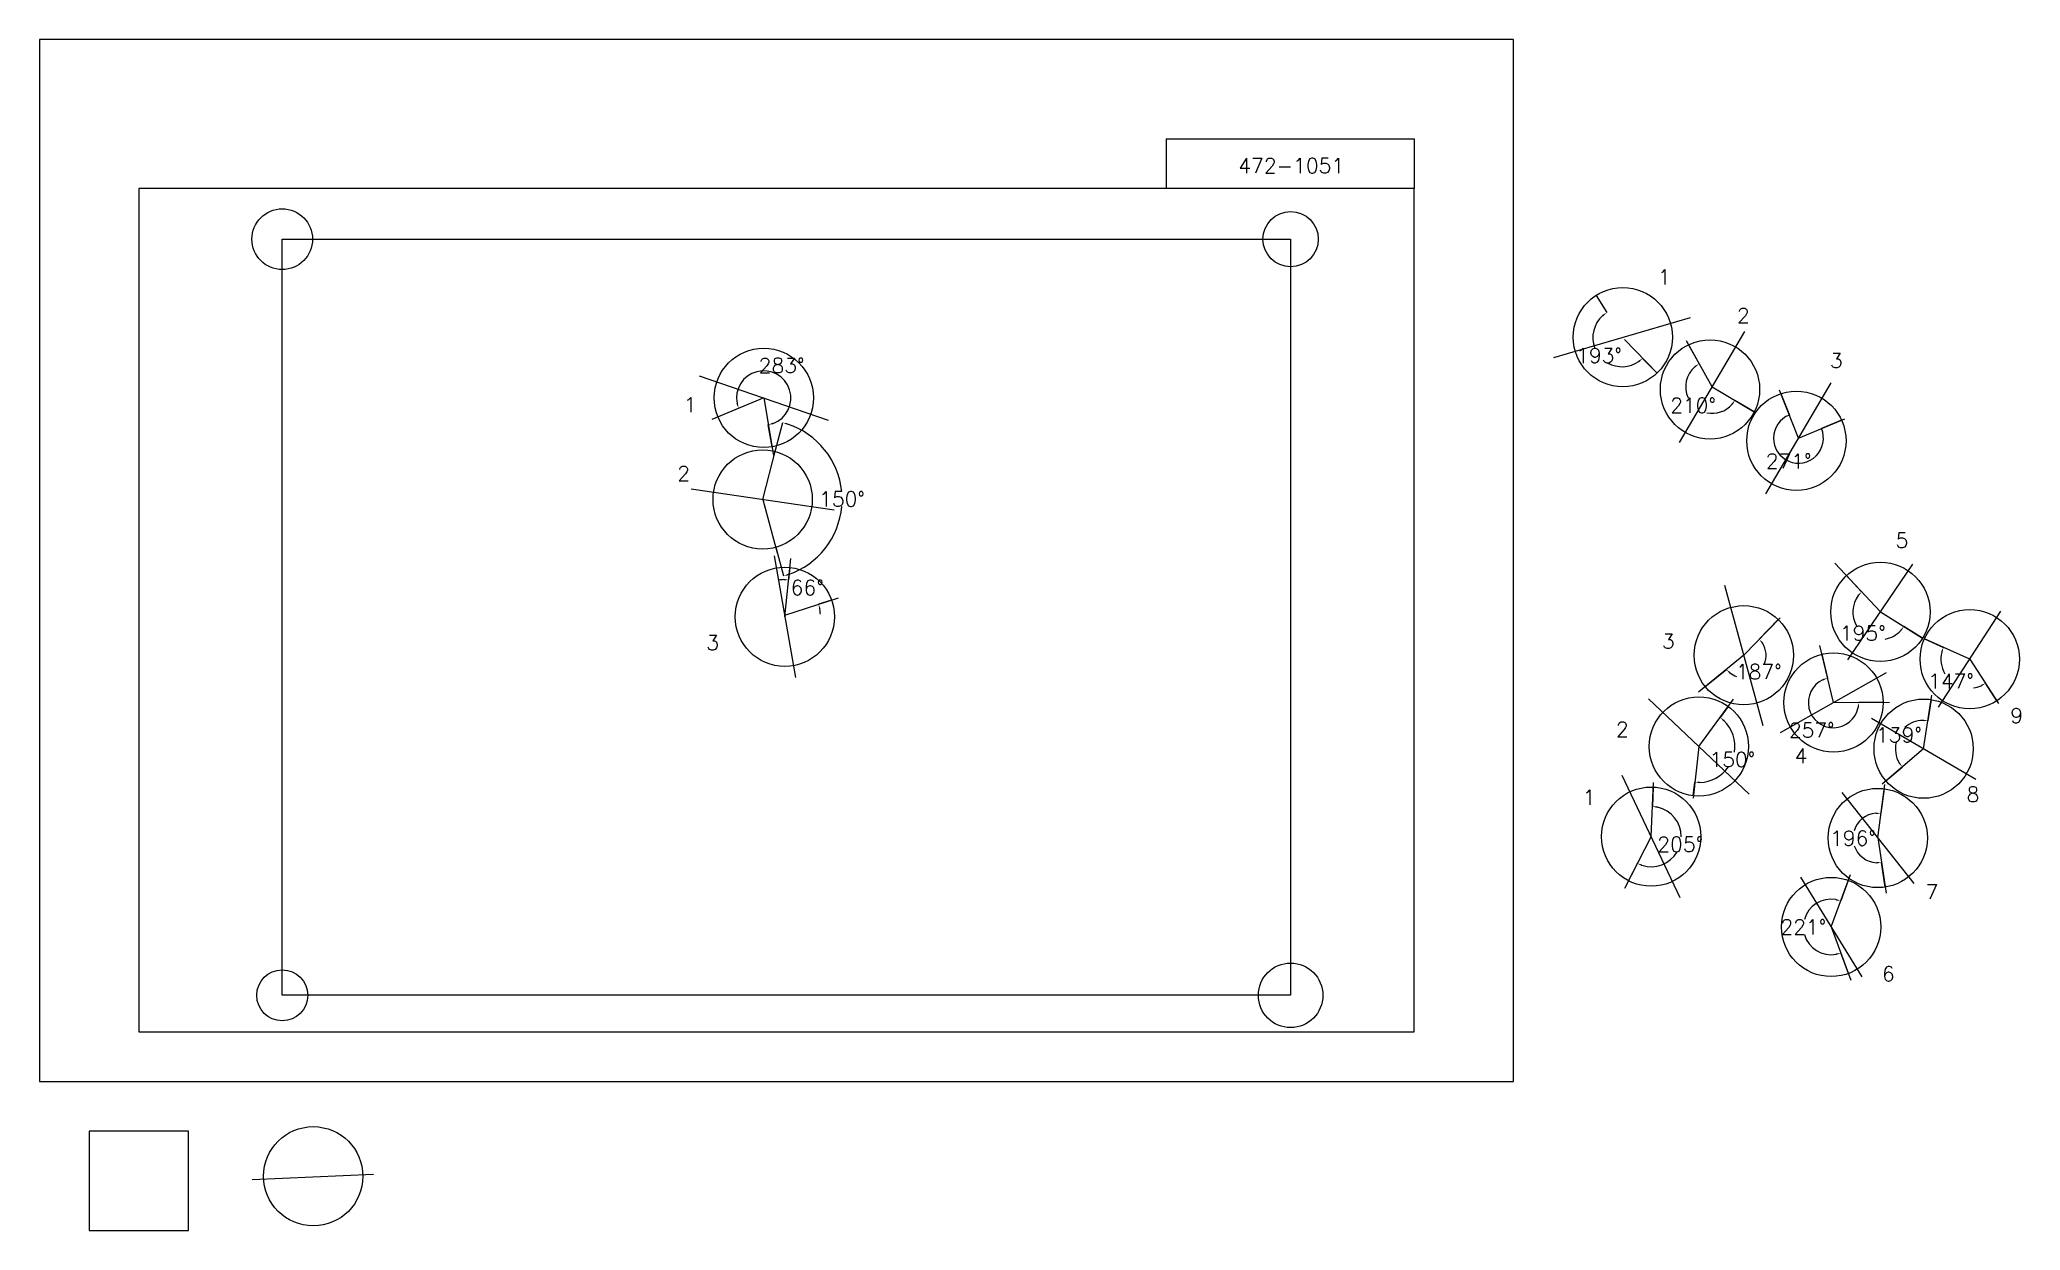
# Model space of a CAD drawing. Extents: x 0 to 1995680, y -150000 to 1050000.
import ezdxf

# ---------------------------------------------------------------- set-up
doc = ezdxf.new("R2010")
doc.units = 0
doc.header["$MEASUREMENT"] = 0
doc.layers.get('0').update_dxf_attribs({"linetype": 'CONTINUOUS'})
doc.layers.get('Defpoints').update_dxf_attribs({"linetype": 'CONTINUOUS'})
for name, color, linetype in [('_0-0_', 7, 'CONTINUOUS'), ('_0-1_V-nasSTD', 7, 'CONTINUOUS'), ('_0-2_番号', 7, 'CONTINUOUS'), ('ADD_LINE', 7, 'CONTINUOUS'), ('文字', 7, 'CONTINUOUS')]:
    doc.layers.add(name, color=color, linetype=linetype)
doc.layers.add('位置合わせ用', color=7, linetype='CONTINUOUS', plot=False)
doc.styles.get("Standard").update_dxf_attribs({"font": 'txt', "height": 15000, "bigfont": 'bigfont.shx'})
doc.dimstyles.get("Standard").update_dxf_attribs({"dimtxt": 0.18, "dimasz": 0.18, "dimexe": 0.18, "dimexo": 0.0625, "dimgap": 0.09, "dimtad": 0, "dimtih": 1, "dimtoh": 1, "dimdec": 4, "dimzin": 0, "dimdsep": 46, "dimtxsty": 'Standard', "dimcen": 0.09, "dimadec": 0, "dimazin": 0, "dimtfac": 1, "dimtdec": 4, "dimtofl": 0, "dimtmove": 0, "dimatfit": 3, "dimfxl": 1, "dimtolj": 1, "dimtzin": 0, "dimarcsym": 0})
picture_1 = doc.add_image_def('image1.jpg', size_in_pixel=(800, 600))

# ---------------------------------------------------------------- blocks, each defined once
blk = doc.blocks.new('-000-CCURVE_ORG002')
at = {"layer": '_0-0_', "color": 5, "linetype": 'Continuous'}
for p, q in [((30, -10), (10, -10)), ((10, -10), (10, -30)), ((30, -30), (30, -10)), ((10, -30), (30, -30))]:
    blk.add_line(p, q, dxfattribs=at)
blk = doc.blocks.new('-008-$$ATRU$$11$$背景色$$色$$0_0_0')
at = {"layer": '_0-2_番号'}
blk.add_blockref('-000-CCURVE_ORG002', (0, 0), dxfattribs=at)
blk = doc.blocks.new('*D27')
at = {"color": 0, "linetype": 'Continuous', "lineweight": -2}
for p, q in [((1568104, 792245), (1578880, 774840)), ((1629640, 714000), (1615070, 728792))]:
    blk.add_line(p, q, dxfattribs=at)
for start, end in [(131.496881, 201.309321), (240.743794, 304.832348)]:
    blk.add_arc((1594392, 749786), 29468, start, end, dxfattribs=at)
at = {"color": 0}
for points in [[(1575365, 771189), (1574370, 772526), (1578880, 774841)], [(1611756, 724957), (1610691, 726240), (1615070, 728792)]]:
    blk.add_solid(points, dxfattribs=at)
at = {"layer": 'Defpoints', "color": 0}
for p in [(1568104, 792245), (1565088, 746690), (1594392, 749786), (1629640, 714000)]:
    blk.add_point(p, dxfattribs=at)
at = {"color": 0, "linetype": 'Continuous', "insert": (1571223, 731578), "char_height": 15000, "attachment_point": 5}
blk.add_mtext('\\A1;193%%d', dxfattribs=at)
blk = doc.blocks.new('*D28')
at = {"color": 0, "linetype": 'Continuous', "lineweight": -2}
for p, q in [((1661270, 742552), (1672046, 723311)), ((1727583, 674939), (1708054, 686470))]:
    blk.add_line(p, q, dxfattribs=at)
for start, end in [(130.005432, 204.698825), (258.553097, 318.68482)]:
    blk.add_arc((1685082, 700035), 26678, start, end, dxfattribs=at)
at = {"color": 0}
for points in [[(1668405, 719784), (1667458, 721156), (1672046, 723311)], [(1705795, 681933), (1704445, 682911), (1708054, 686470)]]:
    blk.add_solid(points, dxfattribs=at)
at = {"layer": 'Defpoints', "color": 0}
for p in [(1661270, 742552), (1685082, 700035), (1658755, 695717), (1727583, 674939)]:
    blk.add_point(p, dxfattribs=at)
at = {"color": 0, "linetype": 'Continuous', "insert": (1666003, 681387), "char_height": 15000, "attachment_point": 5}
blk.add_mtext('\\A1;210%%d', dxfattribs=at)
blk = doc.blocks.new('*D31')
at = {"layer": 'ADD_LINE', "color": 0, "linetype": 'Continuous', "lineweight": -2}
for p, q in [((1754468, 693292), (1762933, 671691)), ((1815520, 666412), (1795295, 657972))]:
    blk.add_line(p, q, dxfattribs=at)
blk.add_arc((1772102, 648293), 25131, 111.399612, 22.651687, dxfattribs=at)
at = {"layer": 'ADD_LINE', "color": 0}
for points in [[(1762933, 671691), (1762933, 671692), (1762933, 671692)], [(1795295, 657972), (1795295, 657972), (1795295, 657972)]]:
    blk.add_solid(points, dxfattribs=at)
at = {"layer": 'Defpoints', "color": 0}
for p in [(1754468, 693293), (1815520, 666412), (1772102, 648293), (1781612, 625030)]:
    blk.add_point(p, dxfattribs=at)
at = {"layer": 'ADD_LINE', "color": 0, "linetype": 'Continuous', "insert": (1762293, 625154), "char_height": 15000, "attachment_point": 5}
blk.add_mtext('\\A1;271%%d', dxfattribs=at)
blk = doc.blocks.new('*D491')
at = {"color": 0, "linetype": 'Continuous', "lineweight": -2}
for p, q in [((1751739, 465489), (1732627, 445749)), ((1678130, 398067), (1699469, 415377))]:
    blk.add_line(p, q, dxfattribs=at)
for start, end in [(336.144896, 33.182037), (231.794704, 251.124092)]:
    blk.add_arc((1716960, 429566), 22524, start, end, dxfattribs=at)
at = {"color": 0}
for points in [[(1736454, 442424), (1735169, 441363), (1732627, 445749)], [(1703615, 412461), (1702445, 411274), (1699469, 415377)]]:
    blk.add_solid(points, dxfattribs=at)
at = {"layer": 'Defpoints', "color": 0}
for p in [(1751739, 465489), (1716960, 429566), (1721390, 407483), (1678130, 398067)]:
    blk.add_point(p, dxfattribs=at)
at = {"color": 0, "linetype": 'Continuous', "insert": (1732174, 412957), "char_height": 15000, "attachment_point": 5}
blk.add_mtext('\\A1;187%%d', dxfattribs=at)
blk = doc.blocks.new('*D492')
at = {"color": 0, "linetype": 'Continuous', "lineweight": -2}
for p, q in [((1795756, 430536), (1801502, 406567)), ((1857413, 381914), (1832765, 381914))]:
    blk.add_line(p, q, dxfattribs=at)
blk.add_arc((1807413, 381914), 25352, 114.799968, 348.681771, dxfattribs=at)
at = {"color": 0}
for points in [[(1797052, 404141), (1796506, 405715), (1801502, 406567)], [(1833102, 376856), (1831443, 377020), (1832765, 381914)]]:
    blk.add_solid(points, dxfattribs=at)
at = {"layer": 'Defpoints', "color": 0}
for p in [(1795756, 430536), (1807413, 381914), (1857413, 381914), (1782372, 377953)]:
    blk.add_point(p, dxfattribs=at)
at = {"color": 0, "linetype": 'Continuous', "insert": (1785522, 354154), "char_height": 15000, "attachment_point": 5}
blk.add_mtext('\\A1;257%%d', dxfattribs=at)
blk = doc.blocks.new('*D493')
at = {"color": 0, "linetype": 'Continuous', "lineweight": -2}
for p, q in [((1820530, 509821), (1835711, 493537)), ((1897056, 446799), (1878163, 458576))]:
    blk.add_line(p, q, dxfattribs=at)
for start, end in [(143.334675, 210.101384), (280.106779, 317.720454)]:
    blk.add_arc((1854625, 473248), 27737, start, end, dxfattribs=at)
at = {"color": 0}
for points in [[(1832997, 489256), (1831755, 490367), (1835711, 493537)], [(1875811, 454086), (1874482, 455091), (1878164, 458576)]]:
    blk.add_solid(points, dxfattribs=at)
at = {"layer": 'Defpoints', "color": 0}
for p in [(1820530, 509821), (1828248, 464670), (1854625, 473248), (1897056, 446799)]:
    blk.add_point(p, dxfattribs=at)
at = {"color": 0, "linetype": 'Continuous', "insert": (1836992, 451837), "char_height": 15000, "attachment_point": 5}
blk.add_mtext('\\A1;195%%d', dxfattribs=at)
blk = doc.blocks.new('*D494')
at = {"color": 0, "linetype": 'Continuous', "lineweight": -2}
for p, q in [((1898983, 445985), (1918111, 437442)), ((1972040, 383774), (1960558, 401296))]:
    blk.add_line(p, q, dxfattribs=at)
for start, end in [(165.807401, 210.211074), (277.248647, 293.36074)]:
    blk.add_arc((1944636, 425596), 29051, start, end, dxfattribs=at)
at = {"color": 0}
for points in [[(1917260, 432445), (1915685, 432991), (1918111, 437442)], [(1956551, 398192), (1955761, 399660), (1960558, 401296)]]:
    blk.add_solid(points, dxfattribs=at)
at = {"layer": 'Defpoints', "color": 0}
for p in [(1898983, 445985), (1944636, 425596), (1918315, 413302), (1972040, 383774)]:
    blk.add_point(p, dxfattribs=at)
at = {"color": 0, "linetype": 'Continuous', "insert": (1925802, 403477), "char_height": 15000, "attachment_point": 5}
blk.add_mtext('\\A1;147%%d', dxfattribs=at)
blk = doc.blocks.new('*D495')
at = {"color": 0, "linetype": 'Continuous', "lineweight": -2}
for p, q in [((1905768, 384875), (1902513, 363628)), ((1860169, 302989), (1876517, 316945))]:
    blk.add_line(p, q, dxfattribs=at)
for start, end in [(91.353178, 131.441588), (167.09141, 210.423453)]:
    blk.add_arc((1898196, 335452), 28505, start, end, dxfattribs=at)
at = {"color": 0}
for points in [[(1897470, 363117), (1897577, 364780), (1902513, 363628)], [(1872938, 320534), (1874295, 321501), (1876517, 316945)]]:
    blk.add_solid(points, dxfattribs=at)
at = {"layer": 'Defpoints', "color": 0}
for p in [(1905768, 384875), (1869843, 338388), (1898196, 335452), (1860169, 302988)]:
    blk.add_point(p, dxfattribs=at)
at = {"color": 0, "linetype": 'Continuous', "insert": (1873293, 349320), "char_height": 15000, "attachment_point": 5}
blk.add_mtext('\\A1;139%%d', dxfattribs=at)
blk = doc.blocks.new('*D496')
at = {"color": 0, "linetype": 'Continuous', "lineweight": -2}
for p, q in [((1858455, 295016), (1855197, 270165)), ((1859503, 196014), (1855720, 220790))]:
    blk.add_line(p, q, dxfattribs=at)
for start, end in [(94.038985, 163.131251), (198.141012, 267.174359)]:
    blk.add_arc((1851956, 245440), 24936, start, end, dxfattribs=at)
at = {"color": 0}
for points in [[(1850174, 269482), (1850224, 271148), (1855197, 270165)], [(1850769, 219702), (1850684, 221367), (1855720, 220790)]]:
    blk.add_solid(points, dxfattribs=at)
at = {"layer": 'Defpoints', "color": 0}
for p in [(1858455, 295016), (1830828, 258686), (1851956, 245440), (1859503, 196013)]:
    blk.add_point(p, dxfattribs=at)
at = {"color": 0, "linetype": 'Continuous', "insert": (1827020, 245176), "char_height": 15000, "attachment_point": 5}
blk.add_mtext('\\A1;196%%d', dxfattribs=at)
blk = doc.blocks.new('*D497')
at = {"color": 0, "linetype": 'Continuous', "lineweight": -2}
for p, q in [((1822212, 202729), (1814625, 182023)), ((1822429, 108915), (1814746, 129585))]:
    blk.add_line(p, q, dxfattribs=at)
for start, end in [(80.138657, 164.570745), (195.704123, 280.126128)]:
    blk.add_arc((1805008, 155782), 27948, start, end, dxfattribs=at)
at = {"color": 0}
for points in [[(1809579, 182512), (1810011, 184122), (1814625, 182024)], [(1810141, 127465), (1809703, 129073), (1814746, 129585)]]:
    blk.add_solid(points, dxfattribs=at)
at = {"layer": 'Defpoints', "color": 0}
for p in [(1822212, 202729), (1782577, 172453), (1805008, 155782), (1822429, 108915)]:
    blk.add_point(p, dxfattribs=at)
at = {"color": 0, "linetype": 'Continuous', "insert": (1777061, 155717), "char_height": 15000, "attachment_point": 5}
blk.add_mtext('\\A1;221%%d', dxfattribs=at)
blk = doc.blocks.new('*D498')
at = {"color": 0, "linetype": 'Continuous', "lineweight": -2}
for p, q in [((1625770, 296770), (1624955, 277149)), ((1600772, 202378), (1609775, 219831))]:
    blk.add_line(p, q, dxfattribs=at)
for start, end in [(359.485, 78.175433), (252.157684, 329.799221)]:
    blk.add_arc((1623695, 246814), 30362, start, end, dxfattribs=at)
at = {"color": 0}
for points in [[(1630020, 277358), (1629814, 275704), (1624955, 277149)], [(1614712, 218681), (1614072, 217142), (1609775, 219830)]]:
    blk.add_solid(points, dxfattribs=at)
at = {"layer": 'Defpoints', "color": 0}
for p in [(1625770, 296770), (1623695, 246814), (1643620, 223904), (1600771, 202378)]:
    blk.add_point(p, dxfattribs=at)
at = {"color": 0, "linetype": 'Continuous', "insert": (1653045, 239041), "char_height": 15000, "attachment_point": 5}
blk.add_mtext('\\A1;205%%d', dxfattribs=at)
blk = doc.blocks.new('*D499')
at = {"color": 0, "linetype": 'Continuous', "lineweight": -2}
for p, q in [((1701383, 378009), (1693229, 366905)), ((1666138, 288028), (1667695, 301715))]:
    blk.add_line(p, q, dxfattribs=at)
for start, end in [(350.928401, 45.795102), (271.425062, 325.127142)]:
    blk.add_arc((1671789, 337708), 36225, start, end, dxfattribs=at)
at = {"color": 0}
for points in [[(1697584, 364311), (1696507, 363039), (1693229, 366906)], [(1672727, 302327), (1672653, 300662), (1667695, 301715)]]:
    blk.add_solid(points, dxfattribs=at)
at = {"layer": 'Defpoints', "color": 0}
for p in [(1701383, 378009), (1671789, 337708), (1696760, 311465), (1666138, 288028)]:
    blk.add_point(p, dxfattribs=at)
at = {"color": 0, "linetype": 'Continuous', "insert": (1705518, 324496), "char_height": 15000, "attachment_point": 5}
blk.add_mtext('\\A1;150%%d', dxfattribs=at)
blk = doc.blocks.new('*D639')
at = {"color": 0, "linetype": 'Continuous', "lineweight": -2}
for p, q in [((683367, 669787), (704287, 678446)), ((737949, 639616), (734153, 661937))]:
    blk.add_line(p, q, dxfattribs=at)
blk.add_arc((729566, 688908), 27359, 290.138537, 191.999026, dxfattribs=at)
at = {"color": 0}
for points in [[(702009, 682974), (703601, 683468), (704287, 678445)], [(738771, 664028), (739199, 662417), (734153, 661937)]]:
    blk.add_solid(points, dxfattribs=at)
at = {"layer": 'Defpoints', "color": 0}
for p in [(729566, 688908), (756119, 695495), (683366, 669786), (737949, 639616)]:
    blk.add_point(p, dxfattribs=at)
at = {"color": 0, "linetype": 'Continuous', "insert": (747638, 721605), "char_height": 15000, "attachment_point": 5}
blk.add_mtext('\\A1;283%%d', dxfattribs=at)
blk = doc.blocks.new('*D640')
at = {"color": 0, "linetype": 'Continuous', "lineweight": -2}
for p, q in [((741181, 635007), (748786, 664009)), ((741648, 538401), (749532, 509473))]:
    blk.add_line(p, q, dxfattribs=at)
for start, end in [(5.658387, 71.725472), (288.827558, 354.897091)]:
    blk.add_arc((728500, 586642), 79983, start, end, dxfattribs=at)
at = {"color": 0}
for points in [[(753817, 663390), (753344, 661792), (748786, 664009)], [(754068, 511735), (754556, 510141), (749532, 509473)]]:
    blk.add_solid(points, dxfattribs=at)
at = {"layer": 'Defpoints', "color": 0}
for p in [(741181, 635007), (800819, 620806), (728500, 586642), (741648, 538401)]:
    blk.add_point(p, dxfattribs=at)
at = {"color": 0, "linetype": 'Continuous', "insert": (808482, 587028), "char_height": 15000, "attachment_point": 5}
blk.add_mtext('\\A1;150%%d', dxfattribs=at)
blk = doc.blocks.new('*D641')
at = {"color": 0, "linetype": 'Continuous', "lineweight": -2}
for p, q in [((756026, 518128), (754680, 505579)), ((797990, 485121), (784910, 480935))]:
    blk.add_line(p, q, dxfattribs=at)
for start, end in [(91.903535, 99.92583), (1.699718, 9.722013)]:
    blk.add_arc((750871, 470043), 35740, start, end, dxfattribs=at)
at = {"color": 0}
for points in [[(749653, 504930), (749714, 506595), (754680, 505579)], [(786907, 476276), (785288, 475880), (784910, 480935)]]:
    blk.add_solid(points, dxfattribs=at)
at = {"layer": 'Defpoints', "color": 0}
for p in [(756026, 518128), (778333, 492915), (797990, 485121), (750871, 470043)]:
    blk.add_point(p, dxfattribs=at)
at = {"color": 0, "linetype": 'Continuous', "insert": (773453, 497744), "char_height": 15000, "attachment_point": 5}
blk.add_mtext('\\A1;66%%d', dxfattribs=at)

msp = doc.modelspace()

# ---------------------------------------------------------------- linework, layer by layer
at = {"layer": '_0-1_V-nasSTD', "color": 7, "linetype": 'Continuous'}
for p, q in [((1485000, 1050000), (0, 1050000)), ((0, 1050000), (0, 0)), ((1485000, 1050000), (0, 1050000)), ((0, 1050000), (0, 0)), ((1485000, 0), (1485000, 1050000)), ((1485000, 0), (1485000, 1050000)), ((1135000, 950000), (1135000, 900000)), ((1135000, 950000), (1385000, 950000)), ((1385000, 950000), (1385000, 900000)), ((1385000, 900000), (100000, 900000)), ((100000, 900000), (100000, 50000)), ((1385000, 50000), (1385000, 900000)), ((100000, 50000), (1385000, 50000)), ((0, 0), (1485000, 0)), ((0, 0), (1485000, 0))]:
    msp.add_line(p, q, dxfattribs=at)
at = {"layer": 'ADD_LINE', "color": 1, "linetype": 'Continuous'}
for p, q in [((1525489.26411, 729736.80972), (1663294.76411, 769835.80972)), ((1652183.75, 644122.25), (1717980.25, 755947.75)), ((664620.75, 711199.5), (794510.25, 666617.5)), ((1739204, 592380), (1805000.5, 704205.5)), ((656375.25, 597274.125), (800624.75, 576008.875)), ((740218.25, 529755), (761523.75, 407034)), ((1821877.5, 424988.75), (1887372.5, 521508.25)), ((1697570.25, 500232.75), (1736350.75, 358900.25)), ((1913181.5, 377335.75), (1976091.5, 473855.25)), ((1753929.625, 351651), (1860896.375, 412176)), ((1621047.25, 385691.75), (1722530.75, 289723.25)), ((1845628, 366045.25), (1950765, 304858.75)), ((1652998, 185073.625), (1594392, 308553.375)), ((1815685.75, 291198.75), (1888225.25, 199682.25)), ((1774077.375, 205907.625), (1835939.625, 105656.375)), ((214262.32302, -98799.56876), (336470.78129, -93322.43898))]:
    msp.add_line(p, q, dxfattribs=at)
at = {"layer": 'ADD_LINE', "color": 5, "linetype": 'Continuous'}
for p, q in [((1596753.25, 747633.75), (1629814.8632, 713821.27417)), ((1685082, 700035), (1659184.32722, 746275.9796)), ((1685082, 700035), (1729204.75, 673981.25)), ((729565.5, 688908.5), (677283, 667268.5)), ((729565.5, 688908.5), (739461.5, 630725)), ((1772102.25, 648292.75), (1753088.25, 696812.75)), ((1772102.25, 648292.75), (1818728.75, 667751.25)), ((728500, 586641.5), (741871, 637637)), ((728500, 586641.5), (743200.5, 532703)), ((750871, 468394.5), (756946.5, 527011.5)), ((1854625, 473248.5), (1808849, 522350.5)), ((750871, 470042.81834), (804979, 487357)), ((1716960.5, 429566.5), (1753562.5, 467373)), ((1854625, 473248.5), (1897056.43973, 446799.05913)), ((1807413, 381913.5), (1793639, 439367)), ((1944636.5, 425595.5), (1898982.72033, 445985.01696)), ((1716960.5, 429566.5), (1671317, 392540)), ((1944636.5, 425595.5), (1973774.5, 381126)), ((1671789, 337707.5), (1706795, 385379.5)), ((1807413, 381913.5), (1863954, 382324.5)), ((1898196.5, 335452), (1906453.5, 389349)), ((1671789, 337707.5), (1665848.5, 285484.5)), ((1898196.5, 335452), (1856470.5, 299831.5)), ((1623695, 246813.5), (1625961, 301369)), ((1851955.5, 245440.5), (1859012, 299267)), ((1623695, 246813.5), (1596663, 194414)), ((1851955.5, 245440.5), (1860424, 189982.5)), ((1805008.5, 155782), (1824425, 208767)), ((1805008.5, 155782), (1824967.5, 102086))]:
    msp.add_line(p, q, dxfattribs=at)
at = {"layer": 'ADD_LINE', "color": 5, "linetype": 'ByBlock'}
for centre in [(1595122.531, 750173.16957), (729565.5, 688908.5), (1682964.15392, 697503.40947), (1769984.40392, 645761.15947), (728500, 586641.5), (1854625, 473248.5), (750871, 468394.5), (1716960.5, 429566.5), (1944636.5, 425595.5), (1807413, 381913.5), (1671789, 337707.5), (1898196.5, 335452), (1623695, 246813.5), (1851955.5, 245440.5), (1805008.5, 155782), (275704.61091, -95468.83904)]:
    msp.add_circle(centre, 50000, dxfattribs=at)
at = {"layer": '位置合わせ用', "color": 5, "linetype": 'Continuous'}
for centre, radius in [((244424.4, 848880.595), 30579.2687), ((1260424.4, 848880.595), 27848.33235), ((244424.4, 86880.595), 25672.78835), ((1260424.4, 86880.595), 32483.49996)]:
    msp.add_circle(centre, radius, dxfattribs=at)

# ---------------------------------------------------------------- block references
at = {"layer": '_0-0_', "xscale": 5000, "yscale": 5000, "zscale": 5000}
msp.add_blockref('-008-$$ATRU$$11$$背景色$$色$$0_0_0', (0, 0), dxfattribs=at)

# ---------------------------------------------------------------- texts
at = {"layer": '文字', "linetype": 'Continuous'}
msp.add_text('472-1051', height=15000, dxfattribs=at).set_placement((1207698.06436, 915464.91089))
at = {"layer": '文字', "color": 5, "linetype": 'Continuous'}
for s, p in [('1', (1630487.25, 803200.25)), ('2', (1710202.25, 764419.75)), ('3', (1803921.25, 719176.25)), ('1', (649058.5, 674493.5)), ('2', (642400.5, 605250)), ('5', (1869915.5, 537924.5)), ('3', (671696, 434804.5)), ('3', (1634648.5, 436234)), ('2', (1588112.5, 347470.5)), ('9', (1985394, 361259)), ('4', (1768225, 320755)), ('1', (1554675.5, 278872.5)), ('8', (1941443, 281975)), ('7', (1900077.5, 183732)), ('6', (1856126.5, 101001))]:
    msp.add_text(s, height=15000, dxfattribs=at).set_placement(p)

# ---------------------------------------------------------------- dimensions: what is measured, and where the dimension line sits
at = {"color": 5, "linetype": 'Continuous'}
for base, center, p1, p2, picture, middle in [((1565087.53393, 746690.32692), (1594392.01411, 749786.30972), (1568104.28301, 792244.70716), (1629640.37756, 713999.72255), '*D27', (1571223.47133, 731577.62241)), ((1658755.37189, 695717.29916), (1685082, 700035), (1661270.03834, 742551.88724), (1727582.99975, 674938.86655), '*D28', (1666003.1859, 681387.40657)), ((756119.46779, 695494.7337), (729565.5, 688908.5), (683366.48867, 669786.48776), (737949.23105, 639616.38041), '*D639', (747638.05933, 721604.76583)), ((800819.09952, 620806.42099), (728500, 586641.5), (741181.3139, 635006.61426), (741647.54566, 538401.03936), '*D640', (808482.15415, 587027.50485)), ((778333.10287, 492915.22197), (750871, 470042.81834), (756025.75605, 518128.07508), (797990.36648, 485120.68614), '*D641', (773453.25422, 497744.00489)), ((1828247.78266, 464669.97736), (1854625, 473248.5), (1820530.00471, 509820.77496), (1897056.43973, 446799.05913), '*D493', (1836992.31129, 451837.35959)), ((1721390.09476, 407482.85738), (1716960.5, 429566.5), (1678130.31175, 398067.03206), (1751738.96223, 465489.45318), '*D491', (1732173.79314, 412957.33707)), ((1918314.78218, 413302.45288), (1944636.5, 425595.5), (1898982.72033, 445985.01696), (1972039.66207, 383773.65513), '*D494', (1925801.91661, 403477.40097)), ((1782371.80396, 377952.81807), (1807413, 381913.5), (1795756.22764, 430535.71363), (1857413, 381913.5), '*D492', (1785522.0665, 354154.083)), ((1869843.38327, 338388.13925), (1898196.5, 335452), (1905768.1427, 384875.37733), (1860168.60968, 302988.48883), '*D495', (1873292.67853, 349319.94211)), ((1696759.55691, 311464.59843), (1671789, 337707.5), (1701382.75886, 378008.98181), (1666137.81658, 288027.88521), '*D499', (1705518.41059, 324495.93475)), ((1643620.26767, 223904.13343), (1623695, 246813.5), (1625769.99506, 296770.4254), (1600771.49485, 202378.00843), '*D498', (1653045.2288, 239040.50589)), ((1830827.87159, 258686.19425), (1851955.5, 245440.5), (1858454.74523, 295016.29865), (1859503.06849, 196013.44051), '*D496', (1827020.47673, 245176.46757)), ((1782577.26898, 172453.19885), (1805008.5, 155782), (1822212.38039, 202729.06061), (1822429.15575, 108914.94597), '*D497', (1777060.60516, 155717.42107))]:
    dim = msp.add_angular_dim_3p(base=base, center=center, p1=p1, p2=p2, dimstyle='Standard', override={"dimasz": 5000, "dimtmove": 2}, dxfattribs=at)
    dim.commit()
    dim.dimension.update_dxf_attribs({"geometry": picture, "text_midpoint": middle})
at = {"layer": 'ADD_LINE', "color": 5, "linetype": 'Continuous'}
dim = msp.add_angular_dim_3p(base=(1781611.89489, 625030.08669), center=(1772102.25, 648292.75), p1=(1754467.74397, 693292.55187), p2=(1815520.42476, 666412.32907), dimstyle='Standard', override={"dimtmove": 2}, dxfattribs=at)
dim.commit()
dim.dimension.update_dxf_attribs({"geometry": '*D31', "text_midpoint": (1762292.86514, 625154.49351)})

# ---------------------------------------------------------------- pictures from other files: only their frames are drawn
image = msp.add_image(picture_1, insert=(244424.4, 86880.595), size_in_units=(1016000, 762000), dxfattribs=at)
image.dxf.flags = 7

doc.saveas('drawing.dxf')
